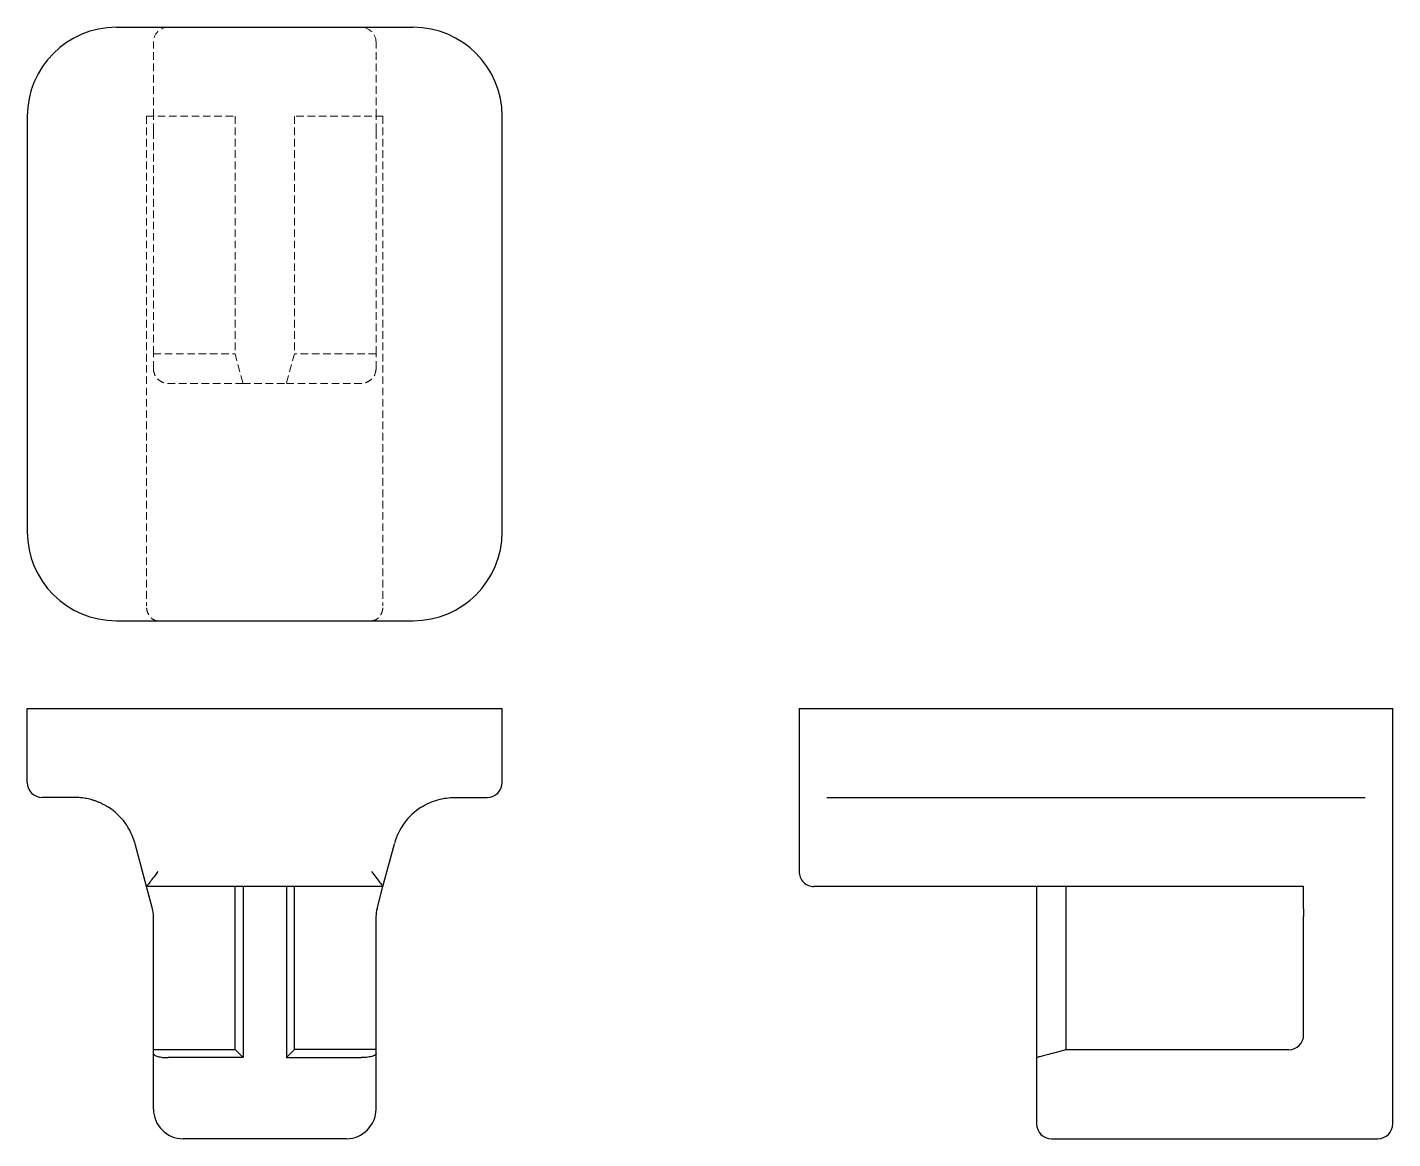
# Model space of a CAD drawing. Header units: millimetres. Extents: x 43 to 273, y 21 to 208.
import ezdxf

# ---------------------------------------------------------------- set-up
doc = ezdxf.new("R2010")
doc.units = ezdxf.units.MM
doc.linetypes.add('HIDDEN', pattern=[1.905, 1.27, -0.635])

msp = doc.modelspace()

# ---------------------------------------------------------------- linework, layer by layer
at = {"color": 7, "linetype": 'Continuous', "lineweight": 25}
for p, q in [((58.01, 207.99), (107.99, 207.99)), ((43.01, 192.99), (43.01, 123.01)), ((122.99, 123.01), (122.99, 192.99)), ((58.01, 108.01), (107.99, 108.01)), ((43.01, 80.74), (43.01, 93.24)), ((43.01, 93.24), (58.01, 93.24)), ((58.01, 93.24), (107.99, 93.24)), ((107.99, 93.24), (122.99, 93.24)), ((122.99, 80.74), (122.99, 93.24)), ((173.01, 93.24), (173.01, 78.7)), ((173.01, 93.24), (188.01, 93.24)), ((188.01, 93.24), (257.99, 93.24)), ((257.99, 93.24), (272.99, 93.24)), ((272.99, 78.7), (272.99, 93.24)), ((51.01, 78.24), (45.51, 78.24)), ((114.99, 78.24), (120.49, 78.24)), ((173.01, 78.7), (173.01, 71.11)), ((177.66, 78.24), (188.01, 78.24)), ((188.01, 78.24), (257.99, 78.24)), ((257.99, 78.24), (268.34, 78.24)), ((272.99, 71.11), (272.99, 78.7)), ((63.08, 63.25), (61.15, 70.46)), ((102.92, 63.25), (104.85, 70.46)), ((173.01, 71.11), (173.01, 65.75)), ((272.99, 60.15), (272.99, 71.11)), ((102.92, 63.25), (63.08, 63.25)), ((64.08, 59.5), (63.08, 63.25)), ((78, 35.76), (78, 63.25)), ((79.34, 63.25), (79.34, 34.42)), ((86.66, 63.25), (86.66, 34.42)), ((88, 35.76), (88, 63.25)), ((101.92, 59.5), (102.92, 63.25)), ((257.99, 63.25), (175.51, 63.25)), ((213, 63.25), (213, 34.42)), ((218, 35.76), (218, 63.25)), ((257.99, 59.5), (257.99, 63.25)), ((272.99, 58.21), (272.99, 60.15)), ((64.25, 38.25), (64.25, 58.21)), ((101.75, 38.25), (101.75, 58.21)), ((257.99, 59.5), (257.99, 58.21)), ((257.99, 38.25), (257.99, 58.21)), ((272.99, 25.76), (272.99, 58.21)), ((64.25, 35.76), (64.25, 38.25)), ((101.75, 35.76), (101.75, 38.25)), ((64.25, 35.76), (78, 35.76)), ((64.25, 35.09), (64.25, 35.76)), ((64.25, 25.76), (64.25, 35.09)), ((78, 35.76), (79.34, 34.42)), ((88, 35.76), (86.66, 34.42)), ((101.75, 35.76), (88, 35.76)), ((101.75, 35.09), (101.75, 35.76)), ((101.75, 25.76), (101.75, 35.09)), ((215.5, 35.09), (218, 35.76)), ((218, 35.76), (255.49, 35.76)), ((79.34, 34.42), (66.75, 34.42)), ((86.66, 34.42), (99.25, 34.42)), ((213, 34.42), (213, 25.76)), ((213, 25.76), (213, 23.26)), ((272.99, 23.26), (272.99, 25.76)), ((96.75, 20.76), (69.25, 20.76)), ((215.5, 20.76), (270.49, 20.76))]:
    msp.add_line(p, q, dxfattribs=at)
at = {"color": 7, "linetype": 'HIDDEN', "lineweight": 18}
for p, q in [((64.25, 192.99), (64.25, 205.49)), ((101.75, 192.99), (101.75, 205.49)), ((63.08, 192.99), (78, 192.99)), ((63.08, 192.99), (63.08, 110.51)), ((64.25, 190.49), (64.25, 192.99)), ((78, 192.99), (78, 153)), ((88, 192.99), (88, 153)), ((102.92, 192.99), (88, 192.99)), ((101.75, 190.49), (101.75, 192.99)), ((102.92, 192.99), (102.92, 110.51)), ((64.25, 153), (64.25, 190.49)), ((101.75, 153), (101.75, 190.49)), ((64.25, 153), (78, 153)), ((64.25, 150.5), (64.25, 153)), ((78, 153), (79.34, 148)), ((88, 153), (86.66, 148)), ((101.75, 153), (88, 153)), ((101.75, 150.5), (101.75, 153)), ((79.34, 148), (66.75, 148)), ((79.34, 148), (86.66, 148)), ((86.66, 148), (99.25, 148))]:
    msp.add_line(p, q, dxfattribs=at)
at = {"color": 7, "linetype": 'Continuous', "lineweight": 25}
for centre, radius, start, end in [((58.01, 192.99), 15, 90, 180), ((107.99, 192.99), 15, 0, 90), ((58.01, 123.01), 15, 180, 270), ((107.99, 123.01), 15, 270, 0), ((45.51, 80.74), 2.5, 180, 270), ((120.49, 80.74), 2.5, 270, 0), ((51.01, 67.75), 10.5, 15, 57.421), ((114.99, 67.75), 10.5, 122.579, 165), ((59.26, 58.21), 5, 0, 15), ((106.74, 58.21), 5, 165, 180), ((255.49, 38.25), 2.5, 270, 0), ((69.25, 25.76), 5, 180, 270), ((96.75, 25.76), 5, 270, 0), ((215.5, 23.26), 2.5, 180, 270), ((270.49, 23.26), 2.5, 270, 0)]:
    msp.add_arc(centre, radius, start, end, dxfattribs=at)
at = {"color": 7, "linetype": 'HIDDEN', "lineweight": 18}
for centre, start, end in [((66.75, 205.49), 90, 180), ((99.25, 205.49), 0, 90)]:
    msp.add_arc(centre, 2.5, start, end, dxfattribs=at)
for points in [[(64.25, 150.5), (64.25, 150.21), (64.31, 149.89), (64.55, 149.27), (64.74, 148.98), (65.23, 148.49), (65.53, 148.3), (66.14, 148.06), (66.46, 148), (66.75, 148)], [(101.75, 150.5), (101.75, 150.21), (101.69, 149.89), (101.45, 149.27), (101.26, 148.98), (100.77, 148.49), (100.47, 148.3), (99.86, 148.06), (99.54, 148), (99.25, 148)], [(65, 108.01), (64.77, 108.01), (64.53, 108.07), (64.06, 108.31), (63.83, 108.5), (63.46, 108.99), (63.31, 109.28), (63.12, 109.9), (63.08, 110.22), (63.08, 110.51)], [(101, 108.01), (101.23, 108.01), (101.47, 108.07), (101.94, 108.31), (102.17, 108.5), (102.54, 108.99), (102.69, 109.28), (102.88, 109.9), (102.92, 110.22), (102.92, 110.51)]]:
    msp.add_open_spline(points, degree=3, knots=[0, 0, 0, 0, 0.25, 0.25, 0.5, 0.5, 0.75, 0.75, 1, 1, 1, 1], dxfattribs=at)
at = {"color": 7, "linetype": 'Continuous', "lineweight": 25}
for points, knots in [([(56.66, 76.59), (56.58, 76.64), (56.42, 76.74), (56.18, 76.88), (55.94, 77.02), (55.69, 77.14), (55.45, 77.26), (55.21, 77.37), (54.96, 77.47), (54.72, 77.57), (54.48, 77.65), (54.24, 77.74), (54, 77.81), (53.68, 77.9), (53.28, 78), (52.81, 78.09), (52.34, 78.16), (51.89, 78.21), (51.44, 78.24), (51.15, 78.24), (51.01, 78.24)], [0, 0, 0, 0, 0.043759, 0.087027, 0.129835, 0.172213, 0.214195, 0.255813, 0.297102, 0.338097, 0.378832, 0.419345, 0.459672, 0.499852, 0.581545, 0.663507, 0.746042, 0.829445, 0.914006, 1, 1, 1, 1]), ([(109.34, 76.59), (109.79, 76.88), (110.25, 77.13), (111.2, 77.55), (111.69, 77.72), (113.15, 78.13), (114.11, 78.24), (114.99, 78.24)], [0, 0, 0, 0, 0.25, 0.25, 0.5, 0.5, 1, 1, 1, 1]), ([(65, 65.75), (64.77, 65.45), (64.53, 65.14), (64.06, 64.52), (63.83, 64.22), (63.46, 63.74), (63.31, 63.55), (63.12, 63.3), (63.08, 63.25), (63.08, 63.25)], [0, 0, 0, 0, 0.25, 0.25, 0.5, 0.5, 0.75, 0.75, 1, 1, 1, 1]), ([(101, 65.75), (101.23, 65.45), (101.47, 65.14), (101.94, 64.52), (102.17, 64.22), (102.54, 63.74), (102.69, 63.55), (102.88, 63.3), (102.92, 63.25), (102.92, 63.25)], [0, 0, 0, 0, 0.25, 0.25, 0.5, 0.5, 0.75, 0.75, 1, 1, 1, 1]), ([(173.01, 65.75), (173.01, 65.45), (173.07, 65.14), (173.31, 64.52), (173.5, 64.22), (173.99, 63.74), (174.28, 63.55), (174.9, 63.3), (175.22, 63.25), (175.51, 63.25)], [0, 0, 0, 0, 0.25, 0.25, 0.5, 0.5, 0.75, 0.75, 1, 1, 1, 1]), ([(64.25, 35.09), (64.25, 35.01), (64.31, 34.92), (64.55, 34.76), (64.74, 34.68), (65.23, 34.55), (65.53, 34.5), (66.14, 34.43), (66.46, 34.42), (66.75, 34.42)], [0, 0, 0, 0, 0.25, 0.25, 0.5, 0.5, 0.75, 0.75, 1, 1, 1, 1]), ([(101.75, 35.09), (101.75, 35.01), (101.69, 34.92), (101.45, 34.76), (101.26, 34.68), (100.77, 34.55), (100.47, 34.5), (99.86, 34.43), (99.54, 34.42), (99.25, 34.42)], [0, 0, 0, 0, 0.25, 0.25, 0.5, 0.5, 0.75, 0.75, 1, 1, 1, 1]), ([(215.5, 35.09), (215.21, 35.01), (214.89, 34.92), (214.27, 34.76), (213.98, 34.68), (213.49, 34.55), (213.3, 34.5), (213.06, 34.43), (213, 34.42), (213, 34.42)], [0, 0, 0, 0, 0.25, 0.25, 0.5, 0.5, 0.75, 0.75, 1, 1, 1, 1])]:
    msp.add_open_spline(points, degree=3, knots=knots, dxfattribs=at)

doc.saveas('drawing.dxf')
